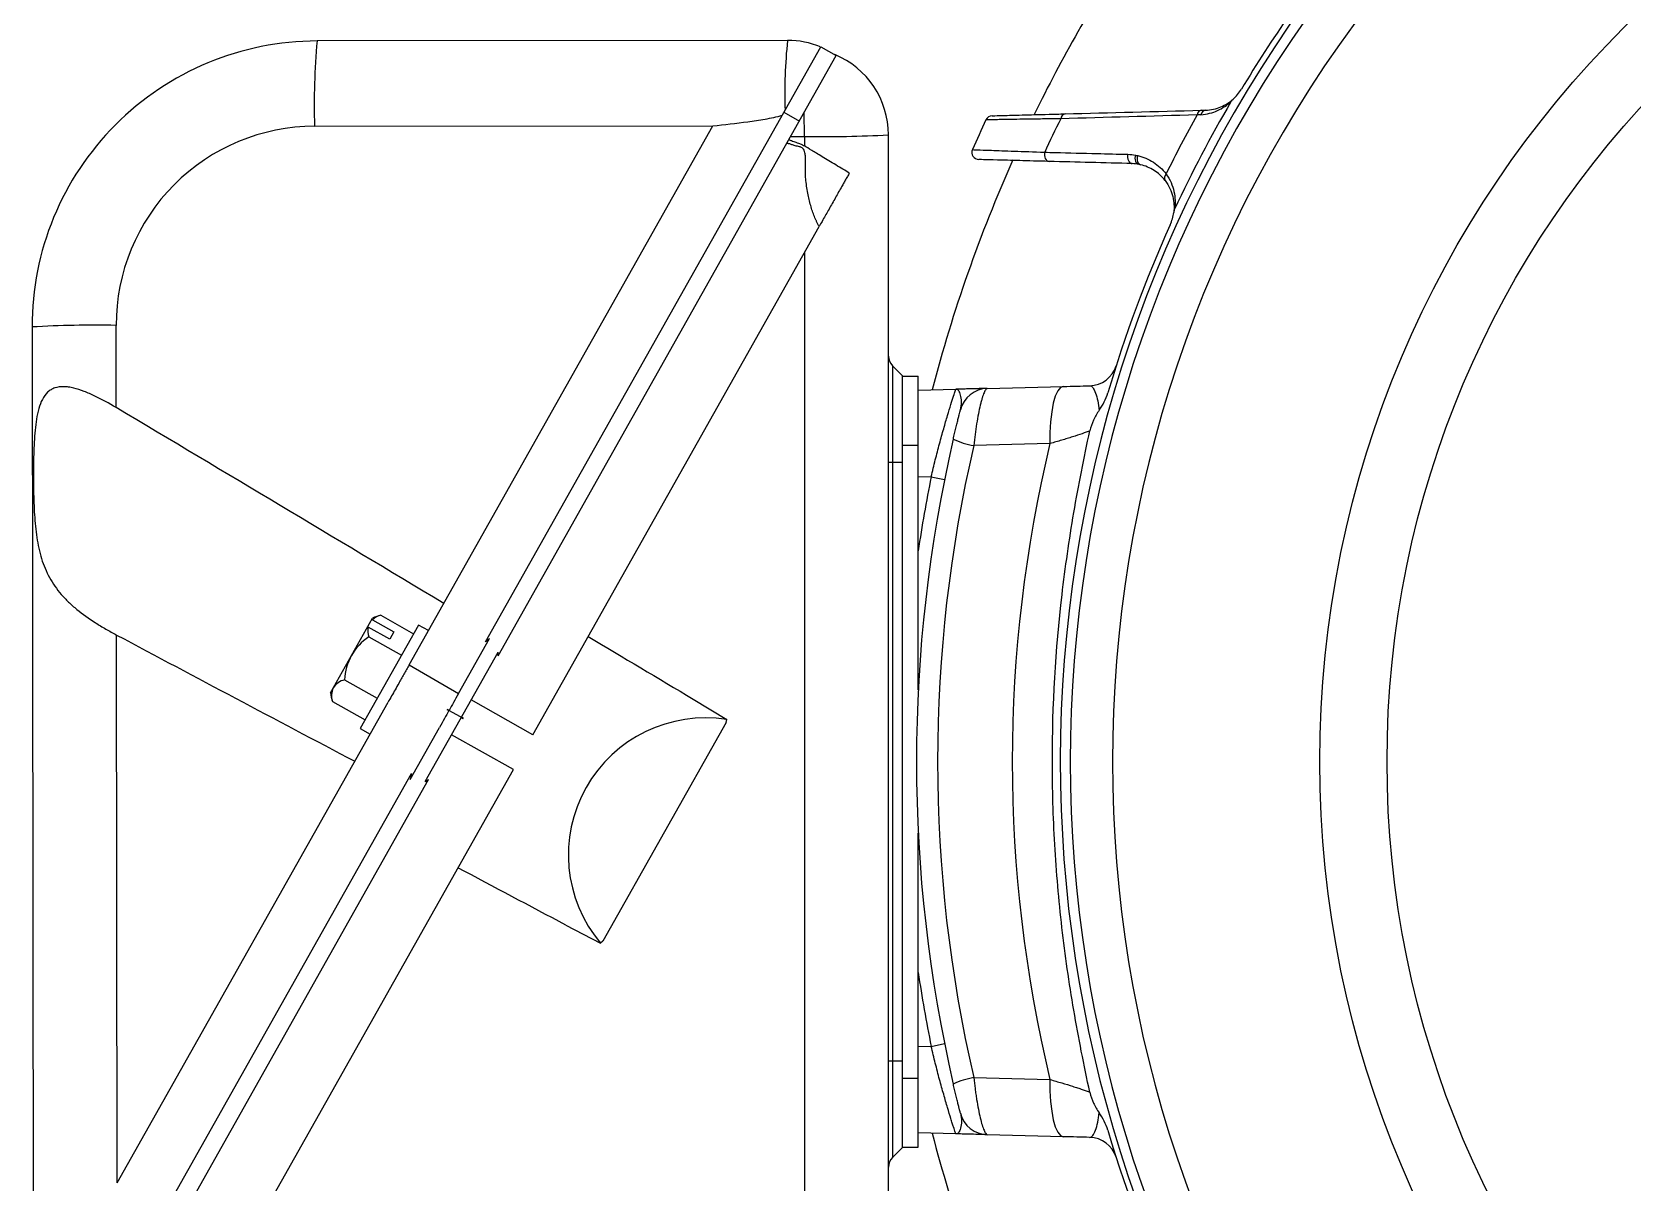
# Paper-space layout '_Right' of a CAD drawing. Header units: inches. Extents: x -10.2 to 6.6, y -6.2 to 9.3.
# Drawn here: x -10.18 to -3.17, y -1.84 to 3.19 of the extents above; entities that cross this region are included whole.
import ezdxf

# ---------------------------------------------------------------- set-up
doc = ezdxf.new("R2010")
doc.units = ezdxf.units.IN
doc.header["$MEASUREMENT"] = 0

psp = doc.layouts.new('_Right')

# ---------------------------------------------------------------- linework, layer by layer
at = {"color": 7, "linetype": 'Continuous', "lineweight": 25}
for p, q in [((-6.8747, 3.1567), (-8.9347, 3.154)), ((-8.1972, 0.5235), (-6.729, 3.1289)), ((-8.1417, 0.4627), (-6.6609, 3.0905)), ((-6.729, 3.1289), (-6.6609, 3.0905)), ((-6.8908, 2.8417), (-6.8227, 2.8033)), ((-6.8009, 2.7365), (-6.8013, 2.8412)), ((-8.9457, 2.7805), (-7.202, 2.7828)), ((-8.5312, 0.424), (-7.202, 2.7828)), ((-6.8603, 2.7365), (-6.8009, 2.7365)), ((-6.8009, 2.7365), (-6.8009, 2.6948)), ((-6.4325, -2.37), (-6.4325, 2.743)), ((-7.9901, 0.1163), (-6.736, 2.3418)), ((-6.8009, 2.2265), (-6.8009, -2.3765)), ((-10.183, 1.9024), (-10.1774, -2.3396)), ((-9.8141, 1.5494), (-9.8146, 1.9094)), ((-6.4149, 1.7324), (-6.4149, -1.7324)), ((-6.4149, 1.7324), (-6.3725, 1.69)), ((-6.3725, 1.69), (-6.3725, -1.69)), ((-6.3725, 1.6875), (-6.3021, 1.6875)), ((-6.3021, 0.3136), (-6.3021, 1.6875)), ((-6.3021, 1.6252), (-6.138, 1.6295)), ((-5.9997, 1.6331), (-5.6672, 1.6418)), ((-6.3725, 1.3853), (-6.3021, 1.3853)), ((-5.7253, 1.3919), (-6.0591, 1.3832)), ((-6.4325, 1.31), (-6.3725, 1.31)), ((-6.2456, 1.2466), (-6.3021, 1.2451)), ((-6.2456, 1.2466), (-6.1868, 1.2347)), ((-8.6551, 0.6405), (-8.5121, 0.5598)), ((-8.8759, 0.3012), (-8.6918, 0.6279)), ((-8.4907, 0.5977), (-8.746, 0.1447)), ((-8.6167, 0.5351), (-8.7108, 0.5882)), ((-8.6924, 0.6209), (-8.5983, 0.5678)), ((-8.5983, 0.5678), (-8.6167, 0.5351)), ((-8.4472, 0.5732), (-8.4907, 0.5977)), ((-9.8096, -1.8444), (-9.8128, 0.5538)), ((-8.7083, 0.5462), (-8.5652, 0.4655)), ((-8.3153, 0.2979), (-8.18, 0.5381)), ((-8.5312, 0.424), (-8.3153, 0.2979)), ((-8.4608, -0.0875), (-8.1414, 0.4793)), ((-8.1417, 0.4627), (-8.1414, 0.4793)), ((-8.8146, 0.3575), (-8.6715, 0.2769)), ((-9.8096, -1.8444), (-8.6236, 0.2602)), ((-8.8677, 0.2632), (-8.7247, 0.1826)), ((-8.365, 0.2258), (-8.3628, 0.2298)), ((-8.3639, 0.2278), (-8.3571, 0.224)), ((-8.357, 0.2239), (-8.2957, 0.1894)), ((-7.9901, 0.1163), (-8.2594, 0.2698)), ((-7.288, 0.2733), (-7.141, 0.1839)), ((-8.746, 0.1447), (-8.7025, 0.1202)), ((-8.5273, -0.0782), (-8.399, 0.1495)), ((-8.2968, 0.1874), (-8.2946, 0.1914)), ((-7.1436, 0.1714), (-7.6836, -0.7868)), ((-7.1436, 0.1714), (-7.141, 0.1839)), ((-8.075, -0.0344), (-8.3459, 0.1164)), ((-9.9987, -2.6733), (-8.5215, -0.052)), ((-9.3955, -2.3776), (-8.075, -0.0344)), ((-9.9305, -2.7117), (-8.4469, -0.0789)), ((-8.4608, -0.0875), (-8.4469, -0.0789)), ((-6.3021, -1.6875), (-6.3021, -0.3136)), ((-7.8455, -0.716), (-7.693, -0.7955)), ((-7.6836, -0.7868), (-7.693, -0.7955)), ((-6.3021, -1.2451), (-6.2456, -1.2466)), ((-6.2456, -1.2466), (-6.1868, -1.2347)), ((-6.4325, -1.31), (-6.3725, -1.31)), ((-6.3725, -1.3853), (-6.3021, -1.3853)), ((-6.0591, -1.3832), (-5.7253, -1.3919)), ((-6.138, -1.6295), (-6.3021, -1.6252)), ((-5.6672, -1.6418), (-5.9997, -1.6331)), ((-6.4149, -1.7324), (-6.3725, -1.69)), ((-6.3725, -1.6875), (-6.3021, -1.6875))]:
    psp.add_line(p, q, dxfattribs=at)
at = {"color": 7, "linetype": 'Continuous', "lineweight": 25, "flags": 128}
for points in [[(-5.7485, 2.6671), (-5.7495, 2.66), (-5.7494, 2.6529), (-5.7482, 2.646), (-5.7459, 2.6397), (-5.7427, 2.6344), (-5.7388, 2.6304), (-5.7343, 2.6278), (-5.7295, 2.6269)], [(-5.3845, 2.658), (-5.3856, 2.6509), (-5.3856, 2.6437), (-5.3844, 2.6367), (-5.3821, 2.6304), (-5.3789, 2.625), (-5.375, 2.6209), (-5.3705, 2.6183), (-5.3657, 2.6173)], [(-5.351, 2.6544), (-5.3526, 2.6478), (-5.3532, 2.641), (-5.3528, 2.6344), (-5.3513, 2.6283), (-5.3488, 2.623), (-5.3455, 2.6188), (-5.3415, 2.6158), (-5.337, 2.6142)], [(-5.3412, 2.6523), (-5.343, 2.6459), (-5.3437, 2.6393), (-5.3435, 2.6328), (-5.3422, 2.6268), (-5.3399, 2.6216), (-5.3368, 2.6173), (-5.333, 2.6142), (-5.3286, 2.6124)], [(-5.6672, 1.6418), (-5.6796, 1.6367), (-5.6913, 1.6223), (-5.7019, 1.5991), (-5.7108, 1.568), (-5.7179, 1.5302), (-5.7228, 1.4872), (-5.7253, 1.4405), (-5.7253, 1.3919)], [(-5.7253, -1.3919), (-5.7253, -1.4405), (-5.7228, -1.4872), (-5.7179, -1.5302), (-5.7108, -1.568), (-5.7019, -1.5991), (-5.6913, -1.6223), (-5.6796, -1.6367), (-5.6672, -1.6418)]]:
    psp.add_lwpolyline(points, dxfattribs=at)
at = {"color": 7, "linetype": 'Continuous', "lineweight": 25}
for radius in [4.5436, 4.2493]:
    psp.add_circle((0, 0), radius, dxfattribs=at)
for centre, radius, start, end in [((0, 0), 6.4497, 146.67043, 153.94604), ((0, 0), 5.6801, 144.28308, 215.5637), ((0, 0), 5.6362, 143.54005, 216.45995), ((0, 0), 5.4518, 142.41765, 217.58235), ((0, 0), 5.705, 145.0469, 148.945), ((-4.5562, 2.9209), 2.3305, 174.1916, 181.71663), ((-6.8742, 2.7767), 0.38, 67.61804, 90.07582), ((-8.933, 1.904), 1.25, 90.07582, 180.07582), ((-5.8827, 2.8768), 3.0646, 174.81012, 181.80035), ((-6.8125, 2.743), 0.38, 0, 67.60297), ((0, 0), 5.7161, 149.65471, 154.97371), ((-5.0501, 3.041), 0.19, 311.79441, 328.945), ((0, 0), 6.63, 154.93505, 156.17236), ((-5.9776, 2.7956), 0.031, 91.5, 154.93505), ((0, 0), 6.3371, 153.64015, 155.11074), ((-5.655, 2.8121), 0.0232, 100.82294, 176.10643), ((0, 0), 5.8163, 150.88192, 153.75436), ((-5.0586, 2.8283), 0.0227, 100.81371, 175.0623), ((-5.0415, 2.8282), 0.0231, 98.95049, 172.22503), ((-8.9446, 1.9105), 0.87, 90.07582, 180.07582), ((-6.7107, 8.0577), 5.322, 269.02835, 272.99639), ((-6.0365, 2.6659), 0.031, 156.17236, 268.5), ((0, 0), 6.4497, 155.89967, 165.39054), ((-5.2008, 2.5546), 0.0236, 132.33158, 208.28892), ((-5.372, 2.4274), 0.19, 335.68342, 352.83401), ((0, 0), 5.705, 155.68342, 163.57165), ((-9.8978, -3.3997), 5.3097, 89.10189, 93.07919), ((-6.3725, 1.7749), 0.06, 180, 225), ((-5.5549, 1.7698), 0.125, 271.5, 342.32781), ((-5.9964, 1.5082), 0.125, 91.5, 165.74537), ((-0.06, 0), 6.25, 166.94861, 193.05139), ((-5.9984, 1.7313), 0.3534, 244.85648, 260.10326), ((-0.0924, 0), 6.125, 166.94861, 193.05139), ((0.0647, 0), 5.955, 166.48267, 193.51733), ((-0.06, 0), 6.31, 168.60614, 171.58867), ((-8.634, 0.5551), 0.0879, 103.87584, 131.59409), ((-8.5748, 0.3467), 0.3046, 105.29032, 112.59851), ((-8.6263, 0.331), 0.2707, 108.1904, 109.12378), ((-8.6243, 0.5723), 0.0879, 169.6004, 197.31865), ((-8.6079, 0.3636), 0.2707, 108.1904, 109.12378), ((-8.5748, 0.3467), 0.24, 123.78586, 177.40863), ((-8.7982, 0.2821), 0.0771, 102.23981, 147.98254), ((-8.5748, 0.3467), 0.3046, 188.59598, 195.90417), ((-8.7948, 0.2883), 0.0771, 153.21195, 198.95468), ((-7.2344, -0.4087), 0.5999, 81.04706, 220.14743), ((-0.06, 0), 6.31, 188.41133, 191.39386), ((-5.9984, -1.7313), 0.3534, 99.89674, 115.14352), ((-5.9964, -1.5082), 0.125, 194.25463, 268.5), ((0, 0), 6.4497, 194.60946, 203.80802), ((-5.5549, -1.7698), 0.125, 17.67219, 88.5), ((0, 0), 5.705, 196.42835, 214.9531), ((-6.3725, -1.7749), 0.06, 135, 180)]:
    psp.add_arc(centre, radius, start, end, dxfattribs=at)
for points, knots in [([(-5.0644, 2.8313), (-5.0376, 2.833), (-5.0135, 2.8397), (-4.9805, 2.8546), (-4.97, 2.8604), (-4.9505, 2.8732), (-4.9414, 2.8802), (-4.9329, 2.8878)], [0, 0, 0, 0, 0.5, 0.5, 0.75, 0.75, 1, 1, 1, 1]), ([(-5.0451, 2.8511), (-5.0323, 2.8514), (-5.0203, 2.853), (-4.9976, 2.858), (-4.9868, 2.8615), (-4.9665, 2.87), (-4.9569, 2.8751), (-4.9392, 2.8864), (-4.931, 2.8926), (-4.9235, 2.8993)], [0, 0, 0, 0, 0.25, 0.25, 0.5, 0.5, 0.75, 0.75, 1, 1, 1, 1]), ([(-7.202, 2.7828), (-7.1508, 2.788), (-7.0997, 2.7937), (-7.0233, 2.8039), (-6.9979, 2.8076), (-6.9599, 2.8142), (-6.9473, 2.8166), (-6.9222, 2.8222), (-6.9097, 2.8253), (-6.8976, 2.8297)], [0, 0, 0, 0, 0.5, 0.5, 0.75, 0.75, 0.875, 0.875, 1, 1, 1, 1]), ([(-5.6782, 2.8137), (-5.7033, 2.8134), (-5.7273, 2.813), (-5.7728, 2.8123), (-5.7944, 2.812), (-5.855, 2.8111), (-5.8895, 2.8106), (-5.932, 2.8099), (-5.9447, 2.8097), (-5.9666, 2.8094), (-5.9759, 2.8092), (-5.9907, 2.809), (-5.9963, 2.8089), (-6.0038, 2.8088), (-6.0056, 2.8088), (-6.0056, 2.8088)], [0, 0, 0, 0, 0.125, 0.125, 0.25, 0.25, 0.5, 0.5, 0.625, 0.625, 0.75, 0.75, 0.875, 0.875, 1, 1, 1, 1]), ([(-5.9784, 2.8266), (-5.9784, 2.8266), (-5.971, 2.8268), (-5.9496, 2.8274), (-5.9407, 2.8276), (-5.9193, 2.8282), (-5.907, 2.8285), (-5.8655, 2.8296), (-5.8319, 2.8305), (-5.7727, 2.832), (-5.7516, 2.8326), (-5.7072, 2.8337), (-5.6839, 2.8343), (-5.6594, 2.835)], [0, 0, 0, 0, 0.25, 0.25, 0.375, 0.375, 0.5, 0.5, 0.75, 0.75, 0.875, 0.875, 1, 1, 1, 1]), ([(-6.736, 2.3418), (-6.7379, 2.3453), (-6.7417, 2.3524), (-6.7471, 2.3633), (-6.7522, 2.3745), (-6.757, 2.3858), (-6.7615, 2.3974), (-6.7657, 2.4092), (-6.7696, 2.4213), (-6.7773, 2.4471), (-6.7868, 2.4903), (-6.793, 2.5329), (-6.7958, 2.5599), (-6.7962, 2.5684), (-6.7962, 2.5774), (-6.7961, 2.5866), (-6.7958, 2.5955), (-6.7955, 2.605), (-6.7953, 2.6155), (-6.7952, 2.6303), (-6.7958, 2.6464), (-6.7979, 2.6629), (-6.8013, 2.6753), (-6.8059, 2.6832), (-6.8111, 2.687), (-6.8155, 2.6889), (-6.8205, 2.6903), (-6.8274, 2.692), (-6.8361, 2.6941), (-6.8449, 2.6967), (-6.8522, 2.699), (-6.8587, 2.7011), (-6.864, 2.7028), (-6.8684, 2.7041), (-6.8723, 2.705), (-6.8754, 2.7056), (-6.8773, 2.7059), (-6.8775, 2.706)], [0, 0, 0, 0, 0.028151, 0.056476, 0.085002, 0.113753, 0.142753, 0.172024, 0.20159, 0.231473, 0.360669, 0.511151, 0.532822, 0.551087, 0.571196, 0.59638, 0.615244, 0.634108, 0.662911, 0.689256, 0.737695, 0.776331, 0.805763, 0.827363, 0.838228, 0.8506, 0.860139, 0.874682, 0.900592, 0.922836, 0.938686, 0.954535, 0.970384, 0.977593, 0.986871, 0.998235, 1, 1, 1, 1]), ([(-6.8686, 2.7218), (-6.8667, 2.7211), (-6.8628, 2.7198), (-6.8527, 2.7161), (-6.8406, 2.7117), (-6.8279, 2.7071), (-6.8182, 2.7035), (-6.8096, 2.6997), (-6.8037, 2.6964), (-6.8009, 2.6948)], [0, 0, 0, 0, 0.083369, 0.167346, 0.444532, 0.614107, 0.721681, 0.868043, 1, 1, 1, 1]), ([(-6.604, 2.576), (-6.6121, 2.5808), (-6.6216, 2.5865), (-6.6418, 2.5986), (-6.6525, 2.605), (-6.6736, 2.6177), (-6.6841, 2.624), (-6.7041, 2.636), (-6.7136, 2.6418), (-6.7404, 2.658), (-6.7556, 2.6672), (-6.7814, 2.6829), (-6.7919, 2.6893), (-6.8009, 2.6948)], [0, 0, 0, 0, 0.125, 0.125, 0.25, 0.25, 0.375, 0.375, 0.5, 0.5, 0.75, 0.75, 1, 1, 1, 1]), ([(-6.0649, 2.6784), (-6.0649, 2.6784), (-6.0631, 2.6784), (-6.0559, 2.6781), (-6.0505, 2.6779), (-6.0294, 2.6772), (-6.0087, 2.6764), (-5.9679, 2.675), (-5.9526, 2.6744), (-5.9191, 2.6732), (-5.9009, 2.6726), (-5.842, 2.6705), (-5.7976, 2.6689), (-5.7485, 2.6671)], [0, 0, 0, 0, 0.125, 0.125, 0.25, 0.25, 0.5, 0.5, 0.625, 0.625, 0.75, 0.75, 1, 1, 1, 1]), ([(-5.7485, 2.6671), (-5.7333, 2.6667), (-5.7181, 2.6663), (-5.7028, 2.6659), (-5.6419, 2.6644), (-5.5809, 2.6629), (-5.5198, 2.6614), (-5.4748, 2.6603), (-5.4297, 2.6591), (-5.3845, 2.658)], [0, 0, 0, 0, 0.0015748, 0.0015748, 0.0015748, 0.00787401, 0.00787401, 0.00787401, 0.0125202, 0.0125202, 0.0125202, 0.0125202]), ([(-5.7295, 2.6269), (-5.7773, 2.6281), (-5.8202, 2.6292), (-5.8769, 2.6307), (-5.8946, 2.6312), (-5.9191, 2.6318), (-5.927, 2.632), (-5.9419, 2.6324), (-5.949, 2.6326), (-5.9823, 2.6335), (-6.0026, 2.634), (-6.0233, 2.6346), (-6.0286, 2.6347), (-6.0356, 2.6349), (-6.0373, 2.6349), (-6.0373, 2.6349)], [0, 0, 0, 0, 0.25, 0.25, 0.375, 0.375, 0.4375, 0.4375, 0.5, 0.5, 0.75, 0.75, 0.875, 0.875, 1, 1, 1, 1]), ([(-5.3412, 2.6523), (-5.3288, 2.6495), (-5.3169, 2.6456), (-5.2939, 2.6358), (-5.2828, 2.63), (-5.2515, 2.6098), (-5.2328, 2.593), (-5.2167, 2.5721)], [0, 0, 0, 0, 0.25, 0.25, 0.5, 0.5, 1, 1, 1, 1]), ([(-5.2216, 2.5435), (-5.2355, 2.5615), (-5.2516, 2.576), (-5.2786, 2.5932), (-5.2881, 2.5982), (-5.3078, 2.6066), (-5.318, 2.6099), (-5.3286, 2.6124)], [0, 0, 0, 0, 0.5, 0.5, 0.75, 0.75, 1, 1, 1, 1]), ([(-6.604, 2.576), (-6.6069, 2.5709), (-6.6127, 2.5605), (-6.6216, 2.5447), (-6.6308, 2.5284), (-6.6417, 2.5091), (-6.6541, 2.487), (-6.6682, 2.462), (-6.6822, 2.4371), (-6.6962, 2.4124), (-6.7097, 2.3883), (-6.7229, 2.3649), (-6.7317, 2.3494), (-6.736, 2.3418)], [0, 0, 0, 0, 0.069478, 0.140307, 0.212511, 0.286114, 0.394864, 0.500695, 0.608291, 0.711846, 0.811522, 0.907505, 1, 1, 1, 1]), ([(-5.2216, 2.5435), (-5.2127, 2.532), (-5.2057, 2.5202), (-5.1946, 2.4966), (-5.1904, 2.4847), (-5.1817, 2.4489), (-5.1807, 2.4258), (-5.1835, 2.4037)], [0, 0, 0, 0, 0.25, 0.25, 0.5, 0.5, 1, 1, 1, 1]), ([(-5.2167, 2.5721), (-5.2078, 2.5597), (-5.2008, 2.547), (-5.1896, 2.5213), (-5.1855, 2.5082), (-5.1798, 2.4819), (-5.1782, 2.4688), (-5.1772, 2.4432), (-5.1778, 2.4305), (-5.1794, 2.4181)], [0, 0, 0, 0, 0.25, 0.25, 0.5, 0.5, 0.75, 0.75, 1, 1, 1, 1]), ([(-9.8141, 1.5494), (-9.8451, 1.5679), (-9.8762, 1.5849), (-9.9233, 1.6072), (-9.9391, 1.6141), (-9.9701, 1.6259), (-9.9854, 1.6309), (-10.008, 1.6364), (-10.0155, 1.6379), (-10.03, 1.64), (-10.0371, 1.6406), (-10.0579, 1.6411), (-10.0712, 1.6394), (-10.0889, 1.6334), (-10.0945, 1.6309), (-10.1051, 1.6246), (-10.11, 1.6208), (-10.1238, 1.6079), (-10.1314, 1.5974), (-10.1442, 1.5729), (-10.1492, 1.5595), (-10.1575, 1.5306), (-10.1608, 1.515), (-10.1687, 1.4672), (-10.1716, 1.4335), (-10.1745, 1.381), (-10.1752, 1.3633), (-10.1762, 1.328), (-10.1766, 1.3103), (-10.1769, 1.2747), (-10.177, 1.2569), (-10.1768, 1.2212), (-10.1766, 1.2032), (-10.1756, 1.1497), (-10.1744, 1.1147), (-10.1711, 1.0635), (-10.1697, 1.0466), (-10.1663, 1.0133), (-10.1643, 0.9967), (-10.1569, 0.9484), (-10.1504, 0.9178), (-10.1369, 0.8741), (-10.1319, 0.8599), (-10.1203, 0.8321), (-10.1138, 0.8184), (-10.0922, 0.7791), (-10.0751, 0.7548), (-10.0452, 0.7203), (-10.0345, 0.7091), (-10.0117, 0.6872), (-9.9994, 0.6765), (-9.9614, 0.6454), (-9.934, 0.6261), (-9.8904, 0.5981), (-9.8754, 0.589), (-9.8445, 0.5711), (-9.8287, 0.5623), (-9.8128, 0.5538)], [0, 0, 0, 0, 0.0625, 0.0625, 0.09375, 0.09375, 0.125, 0.125, 0.140625, 0.140625, 0.15625, 0.15625, 0.1875, 0.1875, 0.203125, 0.203125, 0.21875, 0.21875, 0.25, 0.25, 0.28125, 0.28125, 0.3125, 0.3125, 0.375, 0.375, 0.40625, 0.40625, 0.4375, 0.4375, 0.46875, 0.46875, 0.5, 0.5, 0.5625, 0.5625, 0.59375, 0.59375, 0.625, 0.625, 0.6875, 0.6875, 0.71875, 0.71875, 0.75, 0.75, 0.8125, 0.8125, 0.84375, 0.84375, 0.875, 0.875, 0.9375, 0.9375, 0.96875, 0.96875, 1, 1, 1, 1]), ([(-6.2456, 1.2466), (-6.2427, 1.259), (-6.2397, 1.2715), (-6.2336, 1.2962), (-6.2306, 1.3083), (-6.2214, 1.3445), (-6.2152, 1.368), (-6.2059, 1.4025), (-6.2028, 1.4138), (-6.1968, 1.4356), (-6.1938, 1.4463), (-6.1879, 1.4669), (-6.185, 1.4769), (-6.1793, 1.4962), (-6.1766, 1.5057), (-6.1686, 1.5325), (-6.1637, 1.5485), (-6.1549, 1.5769), (-6.151, 1.5892), (-6.1447, 1.609), (-6.1422, 1.6166), (-6.1397, 1.6243), (-6.1391, 1.6263), (-6.1383, 1.6288), (-6.138, 1.6295), (-6.138, 1.6295)], [0, 0, 0, 0, 0.0625, 0.0625, 0.125, 0.125, 0.25, 0.25, 0.3125, 0.3125, 0.375, 0.375, 0.4375, 0.4375, 0.5, 0.5, 0.625, 0.625, 0.75, 0.75, 0.875, 0.875, 0.9375, 0.9375, 1, 1, 1, 1]), ([(-5.9997, 1.6331), (-5.9997, 1.6331), (-6.0036, 1.633), (-6.0141, 1.6327), (-6.0184, 1.6326), (-6.0284, 1.6324), (-6.0455, 1.6319), (-6.0676, 1.6313), (-6.0924, 1.6307), (-6.1011, 1.6305), (-6.1146, 1.6301), (-6.1192, 1.63), (-6.1285, 1.6298), (-6.1333, 1.6296), (-6.138, 1.6295)], [0, 0, 0, 0, 0.25, 0.25, 0.375, 0.375, 0.5, 0.75, 0.75, 0.875, 0.875, 0.9375, 0.9375, 1, 1, 1, 1]), ([(-6.1176, 1.5389), (-6.1143, 1.5517), (-6.1132, 1.5639), (-6.1133, 1.586), (-6.1145, 1.5959), (-6.1186, 1.6121), (-6.1214, 1.6186), (-6.1286, 1.6274), (-6.133, 1.6296), (-6.138, 1.6295)], [0, 0, 0, 0, 0.25, 0.25, 0.5, 0.5, 0.75, 0.75, 1, 1, 1, 1]), ([(-5.9997, 1.6331), (-6.0018, 1.6331), (-6.0041, 1.6314), (-6.0077, 1.6266), (-6.0089, 1.6246), (-6.0115, 1.6199), (-6.0128, 1.6171), (-6.0168, 1.6077), (-6.0195, 1.6), (-6.0237, 1.5864), (-6.0251, 1.5814), (-6.0279, 1.571), (-6.0293, 1.5655), (-6.0335, 1.5482), (-6.0362, 1.5355), (-6.0416, 1.5081), (-6.0441, 1.4937), (-6.049, 1.4636), (-6.0513, 1.4477), (-6.0555, 1.4157), (-6.0574, 1.3996), (-6.0591, 1.3832)], [0, 0, 0, 0, 0.125, 0.125, 0.1875, 0.1875, 0.25, 0.25, 0.375, 0.375, 0.4375, 0.4375, 0.5, 0.5, 0.625, 0.625, 0.75, 0.75, 0.875, 0.875, 1, 1, 1, 1]), ([(-5.5516, 1.6449), (-5.5462, 1.645), (-5.5416, 1.6421), (-5.5331, 1.6311), (-5.5292, 1.623), (-5.5223, 1.6032), (-5.5191, 1.5915), (-5.5136, 1.5658), (-5.5112, 1.552), (-5.5097, 1.5377)], [0, 0, 0, 0, 0.25, 0.25, 0.5, 0.5, 0.75, 0.75, 1, 1, 1, 1]), ([(-5.5097, 1.5377), (-5.5013, 1.5493), (-5.494, 1.5614), (-5.4814, 1.5866), (-5.4761, 1.5997), (-5.4721, 1.6135)], [0, 0, 0, 0, 0.5, 0.5, 1, 1, 1, 1]), ([(-6.1485, 1.4114), (-6.1467, 1.4196), (-6.1448, 1.4277), (-6.141, 1.4438), (-6.139, 1.4518), (-6.1354, 1.4672), (-6.1336, 1.4745), (-6.1301, 1.4886), (-6.1285, 1.4952), (-6.1256, 1.5071), (-6.1242, 1.5126), (-6.1218, 1.522), (-6.1208, 1.526), (-6.1192, 1.5325), (-6.1186, 1.5349), (-6.1178, 1.5381), (-6.1176, 1.5389), (-6.1176, 1.5389)], [0, 0, 0, 0, 0.125, 0.125, 0.25, 0.25, 0.375, 0.375, 0.5, 0.5, 0.625, 0.625, 0.75, 0.75, 0.875, 0.875, 1, 1, 1, 1]), ([(-5.5097, 1.5377), (-5.5194, 1.5243), (-5.528, 1.5097), (-5.5418, 1.4795), (-5.5472, 1.4638), (-5.5508, 1.4474)], [0, 0, 0, 0, 0.5, 0.5, 1, 1, 1, 1]), ([(-5.5508, 1.4474), (-5.5606, 1.4436), (-5.5721, 1.4393), (-5.5974, 1.4305), (-5.6113, 1.4259), (-5.6337, 1.4188), (-5.6415, 1.4164), (-5.6574, 1.4115), (-5.6655, 1.4091), (-5.6903, 1.4018), (-5.7075, 1.3968), (-5.7253, 1.3919)], [0, 0, 0, 0, 0.25, 0.25, 0.5, 0.5, 0.625, 0.625, 0.75, 0.75, 1, 1, 1, 1]), ([(-5.5508, -1.4474), (-5.577, -1.3282), (-5.6005, -1.2086), (-5.6415, -0.9681), (-5.6588, -0.8474), (-5.6868, -0.6056), (-5.6973, -0.4844), (-5.7115, -0.2414), (-5.715, -0.1196), (-5.7149, 0.2464), (-5.7004, 0.4887), (-5.6585, 0.8499), (-5.6412, 0.9699), (-5.6004, 1.2091), (-5.5769, 1.3284), (-5.5508, 1.4474)], [0, 0, 0, 0, 0.125, 0.125, 0.25, 0.25, 0.375, 0.375, 0.5, 0.5, 0.75, 0.75, 0.875, 0.875, 1, 1, 1, 1]), ([(-8.5312, 0.424), (-8.5338, 0.4195), (-8.5389, 0.4105), (-8.5466, 0.3968), (-8.5542, 0.3832), (-8.562, 0.3695), (-8.5697, 0.3558), (-8.58, 0.3375), (-8.5929, 0.3146), (-8.6083, 0.2873), (-8.6185, 0.2692), (-8.6236, 0.2602)], [0, 0, 0, 0, 0.083445, 0.166773, 0.250039, 0.333299, 0.416608, 0.50002, 0.666678, 0.83319, 1, 1, 1, 1]), ([(-8.3153, 0.2979), (-8.3232, 0.2839), (-8.3373, 0.2589), (-8.3505, 0.2356), (-8.357, 0.2239)], [0, 0, 0, 0, 0.0158403, 0.03157857, 0.03157857, 0.03157857, 0.03157857]), ([(-8.357, 0.2239), (-8.3571, 0.2239), (-8.3637, 0.2121), (-8.3769, 0.1886), (-8.3911, 0.1635), (-8.399, 0.1495)], [0.03157857, 0.03157857, 0.03157857, 0.03157857, 0.0316806, 0.04752089, 0.06336119, 0.06336119, 0.06336119, 0.06336119]), ([(-6.138, -1.6295), (-6.138, -1.6295), (-6.1383, -1.6288), (-6.1391, -1.6262), (-6.1397, -1.6243), (-6.1423, -1.6165), (-6.1447, -1.6089), (-6.1494, -1.5941), (-6.1512, -1.5886), (-6.155, -1.5764), (-6.1571, -1.5697), (-6.1637, -1.5484), (-6.1686, -1.5324), (-6.1765, -1.5057), (-6.1793, -1.4963), (-6.185, -1.4768), (-6.1879, -1.4668), (-6.1967, -1.4358), (-6.2028, -1.414), (-6.2121, -1.3796), (-6.2152, -1.3678), (-6.2214, -1.3441), (-6.2245, -1.3322), (-6.2337, -1.296), (-6.2397, -1.2715), (-6.2456, -1.2466)], [0, 0, 0, 0, 0.0625, 0.0625, 0.125, 0.125, 0.25, 0.25, 0.3125, 0.3125, 0.375, 0.375, 0.5, 0.5, 0.5625, 0.5625, 0.625, 0.625, 0.75, 0.75, 0.8125, 0.8125, 0.875, 0.875, 1, 1, 1, 1]), ([(-6.0591, -1.3832), (-6.0574, -1.3996), (-6.0555, -1.4157), (-6.0524, -1.4396), (-6.0513, -1.4475), (-6.049, -1.4631), (-6.0478, -1.4709), (-6.0441, -1.4936), (-6.0416, -1.5079), (-6.0363, -1.5351), (-6.0335, -1.548), (-6.0279, -1.5711), (-6.0252, -1.5815), (-6.0196, -1.5999), (-6.0168, -1.6076), (-6.0115, -1.6201), (-6.0089, -1.625), (-6.0041, -1.6314), (-6.0018, -1.6331), (-5.9997, -1.6331)], [0, 0, 0, 0, 0.125, 0.125, 0.1875, 0.1875, 0.25, 0.25, 0.375, 0.375, 0.5, 0.5, 0.625, 0.625, 0.75, 0.75, 0.875, 0.875, 1, 1, 1, 1]), ([(-5.7253, -1.3919), (-5.7075, -1.3968), (-5.6902, -1.4018), (-5.6569, -1.4116), (-5.641, -1.4165), (-5.6187, -1.4236), (-5.6115, -1.4259), (-5.5977, -1.4305), (-5.5909, -1.4328), (-5.5719, -1.4394), (-5.5606, -1.4435), (-5.5508, -1.4474)], [0, 0, 0, 0, 0.25, 0.25, 0.5, 0.5, 0.625, 0.625, 0.75, 0.75, 1, 1, 1, 1]), ([(-6.1176, -1.5389), (-6.1176, -1.5389), (-6.1178, -1.5381), (-6.1186, -1.5349), (-6.1192, -1.5324), (-6.1209, -1.526), (-6.1219, -1.522), (-6.1242, -1.5124), (-6.1256, -1.5071), (-6.1285, -1.4951), (-6.1302, -1.4884), (-6.1336, -1.4744), (-6.1354, -1.4671), (-6.1391, -1.4517), (-6.141, -1.4437), (-6.1448, -1.4277), (-6.1467, -1.4196), (-6.1485, -1.4114)], [0, 0, 0, 0, 0.125, 0.125, 0.25, 0.25, 0.375, 0.375, 0.5, 0.5, 0.625, 0.625, 0.75, 0.75, 0.875, 0.875, 1, 1, 1, 1]), ([(-5.5508, -1.4474), (-5.5472, -1.4638), (-5.5418, -1.4795), (-5.5315, -1.5021), (-5.5276, -1.5095), (-5.5192, -1.5239), (-5.5146, -1.5309), (-5.5097, -1.5377)], [0, 0, 0, 0, 0.5, 0.5, 0.75, 0.75, 1, 1, 1, 1]), ([(-6.1176, -1.5389), (-6.1143, -1.5517), (-6.1132, -1.5639), (-6.1133, -1.586), (-6.1145, -1.5959), (-6.1186, -1.6121), (-6.1214, -1.6186), (-6.1286, -1.6274), (-6.133, -1.6296), (-6.138, -1.6295)], [0, 0, 0, 0, 0.25, 0.25, 0.5, 0.5, 0.75, 0.75, 1, 1, 1, 1]), ([(-5.5516, -1.6449), (-5.5462, -1.645), (-5.5416, -1.6421), (-5.5331, -1.6311), (-5.5292, -1.623), (-5.5223, -1.6032), (-5.5191, -1.5915), (-5.5136, -1.5658), (-5.5112, -1.552), (-5.5097, -1.5377)], [0, 0, 0, 0, 0.25, 0.25, 0.5, 0.5, 0.75, 0.75, 1, 1, 1, 1]), ([(-5.4721, -1.6135), (-5.4761, -1.5997), (-5.4814, -1.5866), (-5.494, -1.5614), (-5.5013, -1.5493), (-5.5097, -1.5377)], [0, 0, 0, 0, 0.5, 0.5, 1, 1, 1, 1]), ([(-5.9997, -1.6331), (-5.9997, -1.6331), (-6.0036, -1.633), (-6.0141, -1.6327), (-6.0184, -1.6326), (-6.0284, -1.6324), (-6.0455, -1.6319), (-6.0676, -1.6313), (-6.0924, -1.6307), (-6.1011, -1.6305), (-6.1146, -1.6301), (-6.1192, -1.63), (-6.1285, -1.6298), (-6.1333, -1.6296), (-6.138, -1.6295)], [0, 0, 0, 0, 0.25, 0.25, 0.375, 0.375, 0.5, 0.75, 0.75, 0.875, 0.875, 0.9375, 0.9375, 1, 1, 1, 1]), ([(-5.5516, -1.6449), (-5.5699, -1.6444), (-5.5888, -1.6439), (-5.6274, -1.6429), (-5.647, -1.6424), (-5.6672, -1.6418)], [0, 0, 0, 0, 0.5, 0.5, 1, 1, 1, 1])]:
    psp.add_open_spline(points, degree=3, knots=knots, dxfattribs=at)
for points in [[(-4.9235, 2.8993), (-4.9272, 2.896), (-4.9304, 2.8922), (-4.9329, 2.8878)], [(-5.0812, 2.8303), (-5.2814, 2.8247), (-5.4803, 2.8192), (-5.6782, 2.8137)], [(-5.6594, 2.835), (-5.4616, 2.8402), (-5.2629, 2.8454), (-5.0629, 2.8506)], [(-5.0644, 2.8313), (-5.0699, 2.831), (-5.0755, 2.8306), (-5.0812, 2.8303)], [(-5.0629, 2.8506), (-5.0568, 2.8508), (-5.0509, 2.8509), (-5.0451, 2.8511)], [(-5.3657, 2.6173), (-5.4873, 2.6205), (-5.6085, 2.6237), (-5.7295, 2.6269)], [(-5.3845, 2.658), (-5.3731, 2.6577), (-5.3619, 2.6565), (-5.351, 2.6544)], [(-5.337, 2.6142), (-5.3463, 2.616), (-5.3559, 2.6171), (-5.3657, 2.6173)], [(-5.351, 2.6544), (-5.3477, 2.6538), (-5.3444, 2.6531), (-5.3412, 2.6523)], [(-5.3286, 2.6124), (-5.3314, 2.6131), (-5.3342, 2.6137), (-5.337, 2.6142)], [(-5.1794, 2.4181), (-5.1815, 2.4135), (-5.1829, 2.4087), (-5.1835, 2.4037)], [(-5.6672, 1.6418), (-5.6266, 1.6429), (-5.5881, 1.6439), (-5.5516, 1.6449)], [(-8.3801, 0.6922), (-8.8577, 0.9786), (-9.3357, 1.2643), (-9.8141, 1.5494)], [(-9.8128, 0.5538), (-9.4652, 0.3693), (-9.1175, 0.185), (-8.7695, 0.0011)], [(-8.18, 0.5381), (-8.1857, 0.5332), (-8.1915, 0.5284), (-8.1972, 0.5235)], [(-7.7473, 0.5472), (-7.5942, 0.4559), (-7.4411, 0.3646), (-7.288, 0.2733)], [(-8.3571, 0.224), (-8.3597, 0.2246), (-8.3623, 0.2252), (-8.365, 0.2258)], [(-8.3628, 0.2298), (-8.3609, 0.2278), (-8.359, 0.2259), (-8.3571, 0.224)], [(-8.2968, 0.1874), (-8.2987, 0.1894), (-8.3006, 0.1913), (-8.3026, 0.1933)], [(-8.3026, 0.1933), (-8.2999, 0.1926), (-8.2972, 0.192), (-8.2946, 0.1914)], [(-8.5215, -0.052), (-8.5234, -0.0607), (-8.5253, -0.0695), (-8.5273, -0.0782)], [(-7.8455, -0.716), (-8.0029, -0.6324), (-8.1603, -0.5488), (-8.3177, -0.4651)]]:
    psp.add_open_spline(points, degree=3, dxfattribs=at)

doc.saveas('drawing.dxf')
